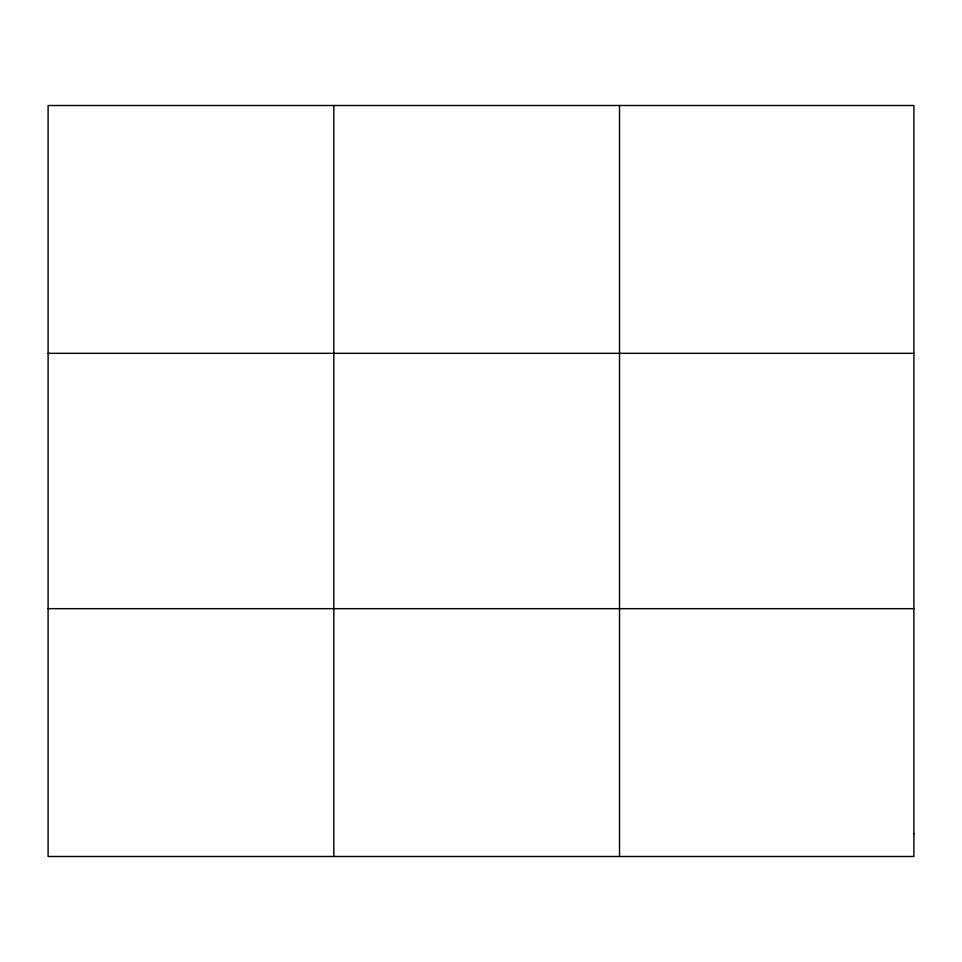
<?xml version="1.0" encoding="UTF-8"?>
<svg xmlns="http://www.w3.org/2000/svg" width="962" height="962" viewBox="0 0 962 962"><rect width="100%" height="100%" fill="white"/><g stroke="black" fill="none" stroke-linecap="round" stroke-linejoin="round"><path stroke-width="1.44" d="M333.814 105.507L333.814 856.493M48.1 353.331L913.9 353.331M48.1 608.669L913.9 608.669M619.528 105.507L619.528 856.493M913.9 833.958L913.9 856.493L48.1 856.493L48.1 105.507L913.9 105.507L913.9 833.958"/></g></svg>
